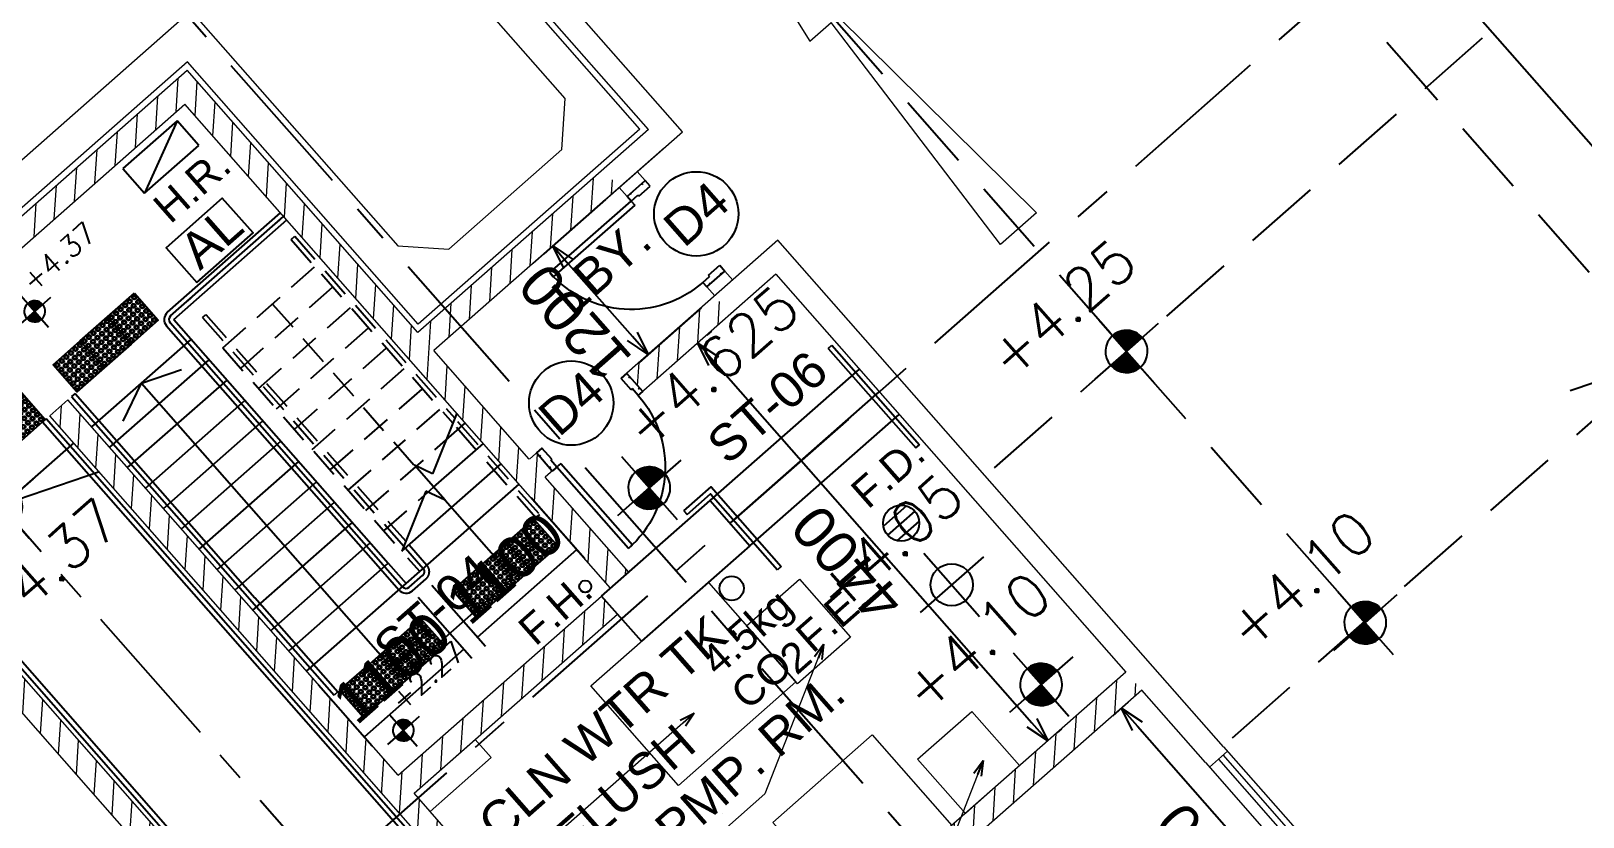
# Model space of a CAD drawing. Header units: millimetres. Extents: x 833681652 to 834427839, y 817425676 to 818089765.
# Drawn here: x 834310403 to 834323288, y 817997953 to 818004477 of the extents above; entities that cross this region are included whole.
import ezdxf
from ezdxf.enums import TextEntityAlignment as Align

# ---------------------------------------------------------------- set-up
doc = ezdxf.new("R2010")
doc.units = ezdxf.units.MM
doc.header["$LTSCALE"] = 100
for name, pattern in [('CENTER', [2, 1.25, -0.25, 0.25, -0.25]), ('Grid Line', [22.225, 12.7, -3.175, 3.175, -3.175]), ('Hidden', [9.525, 6.35, -3.175]), ('HIDDENX2', [19.05, 12.7, -6.35])]:
    doc.linetypes.add(name, pattern=pattern)
for name, color, linetype in [('000-Tactile-l', 8, 'Continuous'), ('A-COLS', 3, 'Continuous'), ('DLN020__', 6, 'Continuous'), ('DLN030_1', 1, 'Continuous'), ('DLN0401_', 7, 'Continuous'), ('DLN043__Room Name', 7, 'Continuous'), ('DLN240__', 1, 'Continuous'), ('DLN580__', 4, 'Continuous'), ('DLN810__', 1, 'Continuous'), ('FITDOOR', 7, 'Continuous'), ('HOZE REEL', 1, 'Continuous'), ('LEVEL', 7, 'Continuous')]:
    doc.layers.add(name, color=color, linetype=linetype)
for name, color, linetype, lineweight in [('A-PLINTH', 2, 'Continuous', 9), ('A-WALL', 7, 'Continuous', 9), ('A030_2', 1, 'Continuous', 0), ('A829_ROAD', 1, 'Continuous', 0), ('DLN040__', 3, 'Continuous', 0), ('Pump Station Outline', 5, 'Hidden', 9)]:
    doc.layers.add(name, color=color, linetype=linetype, lineweight=lineweight)
doc.styles.add('romans', font='romans.shx')
doc.styles.get("Standard").update_dxf_attribs({"font": 'swiss.ttf'})
doc.styles.add('Swis721tBT', font='swissl.ttf')
doc.dimstyles.new('INTDIM', dxfattribs={"dimtxt": 200, "dimasz": 125, "dimexe": 100, "dimexo": 150, "dimgap": 80, "dimtad": 1, "dimdec": 0, "dimzin": 9, "dimdsep": 46, "dimtxsty": 'Swis721tBT', "dimblk": 'OPEN30', "dimcen": -125, "dimclrd": 256, "dimclre": 256, "dimclrt": 2, "dimaunit": 1, "dimadec": 1, "dimazin": 0, "dimtfac": 0.444444, "dimtdec": 0, "dimtix": 1, "dimtmove": 2, "dimatfit": 3, "dimldrblk": 'OPEN30', "dimfxl": 0, "dimtolj": 1, "dimlwd": -1, "dimlwe": -1, "dimarcsym": 0})
doc.dimstyles.new('INTDIM350', dxfattribs={"dimtxt": 350, "dimasz": 200, "dimexe": 100, "dimexo": 150, "dimgap": 100, "dimtad": 1, "dimdec": 0, "dimzin": 9, "dimdsep": 46, "dimtxsty": 'Swis721tBT', "dimblk": 'OPEN30', "dimcen": -125, "dimclrd": 256, "dimclre": 256, "dimclrt": 2, "dimaunit": 1, "dimadec": 1, "dimazin": 0, "dimtfac": 0.444444, "dimtdec": 0, "dimtix": 1, "dimtmove": 2, "dimatfit": 3, "dimldrblk": 'OPEN30', "dimfxl": 0, "dimtolj": 1, "dimlwd": -1, "dimlwe": -1, "dimarcsym": 0})
pattern_1 = [(86.3502, (834261331.75, 817978739.76), (-158.42802, 10.1057), [])]

# ---------------------------------------------------------------- blocks, each defined once
blk = doc.blocks.new('_Open30')
at = {"color": 0, "linetype": 'ByBlock', "lineweight": -2}
for p, q in [((-1, 0.268), (0, 0)), ((0, 0), (-1, -0.268)), ((0, 0), (-1, 0))]:
    blk.add_line(p, q, dxfattribs=at)
blk = doc.blocks.new('*D190')
at = {"layer": 'Defpoints', "color": 0}
for p in [(834319727, 818041194), (834320493, 818040324), (834269206, 817996732)]:
    blk.add_point(p, dxfattribs=at)
at = {"layer": 'DLN030_1', "linetype": 'Continuous'}
for p, q in [((834319826, 818041082), (834320559, 818040249)), ((834270122, 817995994), (834320343, 818040192)), ((834269305, 817996619), (834270038, 817995787))]:
    blk.add_line(p, q, dxfattribs=at)
at = {"layer": 'DLN030_1', "xscale": 200, "yscale": 200, "zscale": 200}
for p, rotation in [((834320493, 818040324), 41.35026467986027), ((834269972, 817995862), 221.3502646798603)]:
    blk.add_blockref('_Open30', p, dxfattribs=dict(at, rotation=rotation))
at = {"layer": 'DLN030_1', "color": 2, "insert": (834295344, 818019178), "char_height": 400, "attachment_point": 1, "rotation": 41.3503, "line_spacing_factor": 0.938532, "style": 'Swis721tBT'}
blk.add_mtext('\\A1;67300', dxfattribs=at)
blk = doc.blocks.new('A05-_14-flat-3')
at = {"layer": 'A829_ROAD'}
for p, q in [((-275, 3909), (275, 3909)), ((-50, 709), (-275, 3909)), ((275, 3909), (50, 709)), ((-375, 709), (0, -1624)), ((-50, 709), (-375, 709)), ((0, -1624), (375, 709)), ((375, 709), (50, 709))]:
    blk.add_line(p, q, dxfattribs=at)
blk = doc.blocks.new('*X14')
at = {"color": 0}
for p, q in [((45956, 42700), (46156, 42700)), ((45956, 42694), (46156, 42694)), ((45957, 42688), (46156, 42688)), ((45957, 42681), (46156, 42681)), ((45958, 42675), (46156, 42675)), ((45959, 42669), (46156, 42669)), ((45960, 42662), (46156, 42662)), ((45962, 42656), (46156, 42656)), ((45964, 42650), (46156, 42650)), ((45965, 42644), (46156, 42644)), ((45968, 42638), (46156, 42638)), ((45970, 42631), (46156, 42631)), ((45973, 42625), (46156, 42625)), ((45975, 42619), (46156, 42619)), ((45978, 42612), (46156, 42612)), ((45982, 42606), (46156, 42606)), ((45986, 42600), (46156, 42600)), ((45990, 42594), (46156, 42594)), ((45994, 42588), (46156, 42588)), ((45999, 42581), (46156, 42581)), ((46004, 42575), (46156, 42575)), ((46009, 42569), (46156, 42569)), ((46015, 42562), (46156, 42562)), ((46022, 42556), (46156, 42556)), ((46029, 42550), (46156, 42550)), ((46037, 42544), (46156, 42544)), ((46047, 42538), (46156, 42538)), ((46057, 42531), (46156, 42531)), ((46069, 42525), (46156, 42525)), ((46083, 42519), (46156, 42519)), ((46102, 42512), (46156, 42512)), ((46133, 42506), (46156, 42506))]:
    blk.add_line(p, q, dxfattribs=at)
blk = doc.blocks.new('*X13')
at = {"color": 0}
for p, q in [((46156, 42900), (46200, 42900)), ((46156, 42894), (46222, 42894)), ((46156, 42888), (46238, 42888)), ((46156, 42881), (46250, 42881)), ((46156, 42875), (46261, 42875)), ((46156, 42869), (46271, 42869)), ((46156, 42862), (46279, 42862)), ((46156, 42856), (46287, 42856)), ((46156, 42850), (46294, 42850)), ((46156, 42844), (46300, 42844)), ((46156, 42838), (46306, 42838)), ((46156, 42831), (46311, 42831)), ((46156, 42825), (46316, 42825)), ((46156, 42819), (46320, 42819)), ((46156, 42812), (46324, 42812)), ((46156, 42806), (46328, 42806)), ((46156, 42800), (46332, 42800)), ((46156, 42794), (46335, 42794)), ((46156, 42788), (46338, 42788)), ((46156, 42781), (46341, 42781)), ((46156, 42775), (46343, 42775)), ((46156, 42769), (46345, 42769)), ((46156, 42762), (46347, 42762)), ((46156, 42756), (46349, 42756)), ((46156, 42750), (46351, 42750)), ((46156, 42744), (46352, 42744)), ((46156, 42738), (46353, 42738)), ((46156, 42731), (46354, 42731)), ((46156, 42725), (46355, 42725)), ((46156, 42719), (46355, 42719)), ((46156, 42712), (46356, 42712)), ((46156, 42706), (46356, 42706))]:
    blk.add_line(p, q, dxfattribs=at)
blk = doc.blocks.new('ELFIN')
at = {"layer": 'LEVEL'}
for p, q in [((0, 0.5), (0, 0)), ((0, 0), (-0.5, 0)), ((0, 0), (0, -0.5)), ((0.5, 0), (0, 0))]:
    blk.add_line(p, q, dxfattribs=at)
for start, end in [(90, 180), (0, 90), (180, 270), (270, 0)]:
    blk.add_arc((0, 0), 0.25, start, end, dxfattribs=at)
at = {"layer": 'LEVEL', "xscale": 0.00125, "yscale": 0.00125, "zscale": 0.00125}
for name in ['*X13', '*X14']:
    blk.add_blockref(name, (-57.695, -53.381), dxfattribs=at)
at = {"layer": 'LEVEL', "style": 'romans'}
blk.add_attdef('ELFIN', (0.254, 0.347), '', height=0.5, dxfattribs=at)
blk = doc.blocks.new('DR1CD-flat-16')
at = {"layer": 'FITDOOR'}
for p, q in [((-900, 0), (-900, 45)), ((0, 45), (-900, 45)), ((-900, 0), (0, 0)), ((0, 0), (0, 45))]:
    blk.add_line(p, q, dxfattribs=at)
blk = doc.blocks.new('DR1CM-flat-16')
at = {"layer": 'FITDOOR', "color": 6}
blk.add_arc((0, 0), 900, 90, 180, dxfattribs=at)
blk = doc.blocks.new('DLN-Single Door - Opening 2 - 950 x2138 _WH_-1922936-Car Park_B2_F-flat-16')
at = {"layer": 'A-WALL', "lineweight": 25}
for p, q in [((-100, 500), (100, 500)), ((-100, -500), (100, -500))]:
    blk.add_line(p, q, dxfattribs=at)
at = {"layer": 'FITDOOR'}
for p, q in [((-100, 450), (-100, 500)), ((-100, 500), (-63, 500)), ((-100, 450), (-25, 450)), ((-63, 488), (-63, 500)), ((-25, 437), (-25, 450)), ((-25, 437), (100, 437)), ((62, 500), (100, 500)), ((62, 488), (62, 500)), ((100, 437), (100, 500)), ((-100, -450), (-25, -450)), ((-100, -450), (-100, -500)), ((-100, -500), (-63, -500)), ((-63, -488), (-63, -500)), ((-25, -438), (100, -438)), ((-25, -438), (-25, -450)), ((62, -488), (62, -500)), ((62, -500), (100, -500)), ((100, -438), (100, -500))]:
    blk.add_line(p, q, dxfattribs=at)
at = {"layer": 'A-WALL'}
for name in ['DR1CM-flat-16', 'DR1CD-flat-16']:
    blk.add_blockref(name, (-100, -450), dxfattribs=at)
blk = doc.blocks.new('DLN-Single Door - Opening 5 -  950 x 2025 _WH_-1665005-Car Park_B2_F-flat-16')
at = {"layer": 'A-WALL'}
blk.add_blockref('DLN-Single Door - Opening 2 - 950 x2138 _WH_-1922936-Car Park_B2_F-flat-16', (0, 5), dxfattribs=at)
blk = doc.blocks.new('DLN-Single Door - Panel 2 - 950 x2138 _WH_-2273727-Car Park_B1_F-flat-2')
at = {"layer": 'A-WALL'}
blk.add_blockref('DLN-Single Door - Opening 5 -  950 x 2025 _WH_-1665005-Car Park_B2_F-flat-16', (50, 0), dxfattribs=at)
blk = doc.blocks.new('ELEX')
at = {"layer": 'LEVEL'}
for p, q in [((0, 0.5), (0, -0.5)), ((0.5, 0), (-0.5, 0))]:
    blk.add_line(p, q, dxfattribs=at)
blk.add_circle((0, 0), 0.25, dxfattribs=at)
at = {"layer": 'LEVEL', "style": 'romans'}
blk.add_attdef('ELEX', (0.257, 0.354), '', height=0.5, dxfattribs=at)
blk = doc.blocks.new('FSHR-V02')
for p, q in [((0, 0), (600, -273)), ((0, 0), (600, 0)), ((0, -273), (0, 0)), ((600, 0), (600, -273)), ((600, -273), (0, -273))]:
    blk.add_line(p, q)
blk = doc.blocks.new('hazard warning tactile')
at = {"layer": '000-Tactile-l', "ltscale": 0.015}
blk.add_lwpolyline([(0, 0), (225, 198), (423, -27), (198, -225)], close=True, dxfattribs=at)
for centre, radius in [((185, 130), 17.5), ((185, 130), 12.5), ((223, 163), 17.5), ((223, 163), 12.5), ((256, 125), 17.5), ((256, 125), 12.5), ((35, -2), 17.5), ((35, -2), 12.5), ((73, 31), 17.5), ((73, 31), 12.5), ((106, -7), 17.5), ((110, 64), 17.5), ((106, -7), 12.5), ((110, 64), 12.5), ((143, 26), 17.5), ((148, 97), 17.5), ((143, 26), 12.5), ((148, 97), 12.5), ((176, -11), 17.5), ((181, 59), 17.5), ((176, -11), 12.5), ((181, 59), 12.5), ((214, 22), 17.5), ((218, 92), 17.5), ((214, 22), 12.5), ((218, 92), 12.5), ((247, -16), 17.5), ((251, 55), 17.5), ((251, 55), 12.5), ((285, 17), 17.5), ((289, 88), 17.5), ((285, 17), 12.5), ((289, 88), 12.5), ((322, 50), 17.5), ((322, 50), 12.5), ((355, 13), 17.5), ((355, 13), 12.5), ((68, -40), 17.5), ((68, -40), 12.5), ((101, -77), 17.5), ((101, -77), 12.5), ((134, -115), 17.5), ((139, -44), 17.5), ((134, -115), 12.5), ((139, -44), 12.5), ((172, -82), 17.5), ((172, -82), 12.5), ((205, -119), 17.5), ((209, -49), 17.5), ((205, -119), 12.5), ((209, -49), 12.5), ((242, -86), 17.5), ((242, -86), 12.5), ((247, -16), 12.5), ((276, -124), 17.5), ((280, -53), 17.5), ((276, -124), 12.5), ((280, -53), 12.5), ((313, -91), 17.5), ((318, -20), 17.5), ((313, -91), 12.5), ((318, -20), 12.5), ((351, -58), 17.5), ((351, -58), 12.5), ((388, -25), 17.5), ((388, -25), 12.5), ((167, -152), 17.5), ((167, -152), 12.5), ((200, -190), 17.5), ((200, -190), 12.5), ((238, -157), 17.5), ((238, -157), 12.5)]:
    blk.add_circle(centre, radius, dxfattribs=at)
blk = doc.blocks.new('*D232')
at = {"layer": 'Defpoints', "color": 0}
for p in [(834316210, 818011653), (834325459, 818001143), (834325459, 818001143)]:
    blk.add_point(p, dxfattribs=at)
at = {"layer": 'DLN030_1', "linetype": 'Continuous'}
for p, q in [((834316098, 818011554), (834316135, 818011587)), ((834316342, 818011503), (834325327, 818001293)), ((834325572, 818001242), (834325534, 818001209))]:
    blk.add_line(p, q, dxfattribs=at)
at = {"layer": 'DLN030_1', "xscale": 200, "yscale": 200, "zscale": 200}
for p, rotation in [((834316210, 818011653), 131.3502635480299), ((834325459, 818001143), 311.3502635480299)]:
    blk.add_blockref('_Open30', p, dxfattribs=dict(at, rotation=rotation))
at = {"layer": 'DLN030_1', "color": 2, "insert": (834320625, 818006213), "char_height": 350, "attachment_point": 5, "rotation": 131.3503, "style": 'Swis721tBT'}
blk.add_mtext('\\A1;14000', dxfattribs=at)
blk = doc.blocks.new('*D262')
at = {"layer": 'Defpoints', "color": 0}
for p in [(834313517, 817999890, 0), (834312691, 817999164, 0), (834313170, 817998619)]:
    blk.add_point(p, dxfattribs=at)
at = {"layer": 'DLN030_1', "linetype": 'Continuous'}
for p, q in [((834313616, 817999777), (834314062, 817999271)), ((834313996, 817999346), (834313170, 817998619)), ((834312790, 817999051), (834313236, 817998544))]:
    blk.add_line(p, q, dxfattribs=at)
at = {"layer": 'DLN030_1', "color": 2, "insert": (834313398, 817999193), "char_height": 350, "attachment_point": 5, "rotation": 41.3503, "style": 'Swis721tBT'}
blk.add_mtext('\\A1;1100', dxfattribs=at)
blk = doc.blocks.new('*D263')
at = {"layer": 'Defpoints', "color": 0}
for p in [(834314456, 818000717, 0), (834314935, 818000172), (834313630, 817999989, 0)]:
    blk.add_point(p, dxfattribs=at)
at = {"layer": 'DLN030_1', "linetype": 'Continuous'}
for p, q in [((834314555, 818000604), (834315001, 818000097)), ((834314109, 817999445), (834314935, 818000172)), ((834313729, 817999877), (834314175, 817999370))]:
    blk.add_line(p, q, dxfattribs=at)
at = {"layer": 'DLN030_1', "color": 2, "insert": (834314337, 818000019), "char_height": 350, "attachment_point": 5, "rotation": 41.3503, "style": 'Swis721tBT'}
blk.add_mtext('\\A1;1100', dxfattribs=at)
blk = doc.blocks.new('*D264')
at = {"layer": 'Defpoints', "color": 0}
for p in [(834315286, 818003178, 0), (834316078, 818002277, 0), (834315527, 818001792)]:
    blk.add_point(p, dxfattribs=at)
at = {"layer": 'DLN030_1', "linetype": 'Continuous'}
for p, q in [((834315173, 818003079), (834314659, 818002626)), ((834314866, 818002542), (834315395, 818001942)), ((834315966, 818002178), (834315452, 818001726))]:
    blk.add_line(p, q, dxfattribs=at)
at = {"layer": 'DLN030_1', "xscale": 200, "yscale": 200, "zscale": 200}
for p, rotation in [((834314734, 818002693), 131.3502635480299), ((834315527, 818001792), 311.3502635480299)]:
    blk.add_blockref('_Open30', p, dxfattribs=dict(at, rotation=rotation))
at = {"layer": 'DLN030_1', "color": 2, "insert": (834314920, 818002057), "char_height": 350, "attachment_point": 5, "rotation": 131.3503, "style": 'Swis721tBT'}
blk.add_mtext('\\A1;1200', dxfattribs=at)
blk = doc.blocks.new('*D265')
at = {"layer": 'Defpoints', "color": 0}
for p in [(834315939, 818001887, 0), (834318844, 817998585, 0), (834318844, 817998585)]:
    blk.add_point(p, dxfattribs=at)
at = {"layer": 'DLN030_1', "linetype": 'Continuous'}
for p, q in [((834316051, 818001986), (834316014, 818001953)), ((834316071, 818001737), (834318712, 817998735)), ((834318957, 817998684), (834318920, 817998651))]:
    blk.add_line(p, q, dxfattribs=at)
at = {"layer": 'DLN030_1', "xscale": 200, "yscale": 200, "zscale": 200}
for p, rotation in [((834315939, 818001887), 131.3502635480299), ((834318844, 817998585), 311.3502635480299)]:
    blk.add_blockref('_Open30', p, dxfattribs=dict(at, rotation=rotation))
at = {"layer": 'DLN030_1', "color": 2, "insert": (834317181, 818000051), "char_height": 350, "attachment_point": 5, "rotation": 131.3503, "style": 'Swis721tBT'}
blk.add_mtext('\\A1;4400', dxfattribs=at)
blk = doc.blocks.new('*D266')
at = {"layer": 'Defpoints', "color": 0}
for p in [(834319625, 817999004, 0), (834321372, 817996679), (834321123, 817996460)]:
    blk.add_point(p, dxfattribs=at)
at = {"layer": 'DLN030_1', "linetype": 'Continuous'}
for p, q in [((834319512, 817998905), (834319381, 817998790)), ((834319588, 817998706), (834321240, 817996829)), ((834321236, 817996559), (834321447, 817996745))]:
    blk.add_line(p, q, dxfattribs=at)
at = {"layer": 'DLN030_1', "xscale": 200, "yscale": 200, "zscale": 200}
for p, rotation in [((834319456, 817998856), 131.3502635480299), ((834321372, 817996679), 311.3502635480299)]:
    blk.add_blockref('_Open30', p, dxfattribs=dict(at, rotation=rotation))
at = {"layer": 'DLN030_1', "color": 2, "insert": (834320204, 817997583), "char_height": 350, "attachment_point": 5, "rotation": 131.3503, "style": 'Swis721tBT'}
blk.add_mtext('\\A1;2900', dxfattribs=at)
blk = doc.blocks.new('A$C2ABD7BB2')
at = {"layer": 'DLN810__', "color": 6}
for p, q in [((59, 354, 0), (-132, 186, 0)), ((126, 311, 0), (-99, 113, 0)), ((163, 227, 0), (-21, 66, 0))]:
    blk.add_line(p, q, dxfattribs=at)
blk.add_circle((14, 212, 0), 150, dxfattribs=at)

msp = doc.modelspace()

# ---------------------------------------------------------------- hatches: boundary and pattern name
at = {"layer": 'A-WALL'}
h = msp.add_hatch(dxfattribs=at)
h.set_pattern_fill('ANSI31', scale=50)
h.set_pattern_definition(pattern_1)
h.paths.add_polyline_path([(834315214.4, 817999851.3), (834315365.7, 817999984.4), (834314672, 818000772.6), (834314730.4, 818000824), (834314598.3, 818000974.2), (834314539.8, 818000922.7), (834313747.1, 818001823.6), (834315286, 818003177.9), (834315153.8, 818003328), (834313614.9, 818001973.7), (834311700.1, 818004151.9), (834309784.6, 818002466.2), (834302629.8, 818010595.9), (834305482.4, 818013106.4), (834308237.1, 818009976.4), (834308387.2, 818010108.5), (834307528.7, 818011084.1), (834308354.4, 818011810.8), (834308222.2, 818011960.9), (834307246.4, 818011102.1), (834305482.4, 818013106.4), (834306458.3, 818013965.2), (834306326.1, 818014115.4), (834305500.4, 818013388.7), (834305500.2, 818013389), (834305350, 818013256.9), (834305350.3, 818013256.6), (834302497.7, 818010746.1), (834300205.2, 818013351), (834300055, 818013218.9), (834309765.4, 818002185.4), (834311679.8, 818003870.2)])
h = msp.add_hatch(dxfattribs=at)
h.set_pattern_fill('ANSI31', scale=50)
h.set_pattern_definition(pattern_1)
h.paths.add_polyline_path([(834311949, 817996977.5), (834312099.8, 817997110.2), (834298753.3, 818012272.6), (834298603.2, 818012140.5)])
h = msp.add_hatch(dxfattribs=at)
h.set_pattern_fill('ANSI31', scale=50)
h.set_pattern_definition(pattern_1)
h.paths.add_polyline_path([(834315481.1, 818001484.7), (834316210.9, 818002126.9), (834316078.8, 818002277.1), (834315349, 818001634.8)])
h = msp.add_hatch(dxfattribs=at)
h.set_pattern_fill('ANSI31', scale=50)
h.set_pattern_definition(pattern_1)
h.paths.add_polyline_path([(834313301.3, 817998167.6), (834313451.4, 817998299.7), (834310709.4, 818001415.3), (834310559.3, 818001283.2)])
h = msp.add_hatch(dxfattribs=at)
h.set_pattern_fill('ANSI31', scale=50)
h.set_pattern_definition(pattern_1)
h.paths.add_polyline_path([(834317248.6, 817993682.5), (834317398.6, 817993814.8), (834315795.8, 817995635.9), (834319625, 817999004.4), (834319492.9, 817999154.6), (834315664.2, 817995786.4), (834313583.6, 817998149.6), (834315272.6, 817999636), (834315140.5, 817999786.2), (834313301.3, 817998167.6)])
at = {"layer": 'Pump Station Outline', "linetype": 'Continuous'}
h = msp.add_hatch(dxfattribs=at)
h.set_pattern_fill('ANSI31', color=1, scale=150, angle=0.00007)
h.set_pattern_definition([(86.35026355, (1453995.6, 237198.8), (-475.28409174, 30.3165737), [])])
edge = h.paths.add_edge_path()
edge.add_line((834354640.1, 818002848.6), (834339550.1, 818019994.9))
edge.add_arc((834332769.1, 818014189.8), 8926.4, 40.56609, 101.81349)
edge.add_line((834330941.6, 818022927.2), (834325382.3, 818029282))
edge.add_line((834325382.3, 818029282), (834316073.9, 818021089.5))
edge.add_line((834316073.9, 818021089.5), (834312702.3, 818024882.8))
edge.add_line((834312702.3, 818024882.8), (834323801.3, 818034650.7))
edge.add_line((834323801.3, 818034650.7), (834328681.1, 818038945.1))
edge.add_line((834328681.1, 818038945.1), (834328813.1, 818038795.1))
edge.add_line((834328813.1, 818038795.1), (834334102.2, 818043449.9))
edge.add_arc((834369806, 818077546.1), 49369.2, 223.68063, 266.3964)
edge.add_line((834366703, 818028274.6), (834367678.3, 818014323.2))
edge.add_line((834367678.3, 818014323.2), (834354640.1, 818002848.6))

# ---------------------------------------------------------------- linework, layer by layer
at = {"layer": 'A-COLS'}
msp.add_lwpolyline([(834315140.2, 817999786.5), (834316041, 818000579.3), (834316371.4, 818000203.9), (834315470.5, 817999411.1)], close=True, dxfattribs=at)
at = {"layer": 'A-PLINTH'}
for points in [[(834315050.2, 817999041.2), (834316026, 817999900), (834316752.8, 817999074.3), (834315776.9, 817998215.4)], [(834316343.2, 817999539.7), (834316782.3, 817999926.2), (834317205.1, 817999445.7), (834316766, 817999059.3)], [(834317763.5, 817998432.9), (834318213.9, 817998829.3), (834318610.3, 817998378.9), (834318159.9, 817997982.5)], [(834316560.8, 817997907.4), (834317386.6, 817998634.1), (834318047.2, 817997883.4), (834317221.5, 817997156.7)]]:
    msp.add_lwpolyline(points, close=True, dxfattribs=at)
at = {"layer": 'A-PLINTH', "elevation": 0}
msp.add_lwpolyline([(834313583.3, 817998149.9), (834314090, 817998595.8), (834314222.2, 817998445.7), (834313715.5, 817997999.7)], close=True, dxfattribs=at)
at = {"layer": 'A-WALL'}
for p, q in [((834316361.2, 817992268.9, 0), (834298753, 818012272.9, 0)), ((834331753.1, 817974476.9, -0.1), (834298602.9, 818012140.8, 0)), ((834315811.2, 818003640.7, -0.1), (834309165, 818011192.6, 0)), ((834315528.9, 818003658.7, -0.1), (834309212.9, 818010835.2, -0.1)), ((834315458.3, 818003663.2, -0.1), (834310833.6, 818008917.9, -0.1)), ((834315528.9, 818003658.7, 0), (834313614.7, 818001974, 0)), ((834315458.3, 818003663.2, 0), (834313617.5, 818002043.1, 0)), ((834314572.5, 818002550.6, 0.1), (834315811.2, 818003640.7, -0.1)), ((834315661, 818003508.5, 0), (834313746.8, 818001823.9, 0)), ((834315501.9, 818003235.3, -0.1), (834315435.8, 818003310.3, -0.1)), ((834315351.8, 818003103.1, -0.1), (834315285.7, 818003178.2, -0.1)), ((834316604, 818002739.9, -0.1), (834315301.8, 818001593.9, -0.1)), ((834320303.7, 817998536, 0.1), (834316604, 818002739.9, -0.1)), ((834316162.6, 818002484.6, -0.1), (834316228.6, 818002409.5, -0.1)), ((834316586, 818002457.6, -0.1), (834315443.3, 818001452, -0.1)), ((834316012.4, 818002352.5, -0.1), (834316078.5, 818002277.4, -0.1)), ((834316585.8, 818002457.5, -0.1), (834319492.9, 817999154.6, 0)), ((834313581.6, 818002011.5, 0), (834313581.6, 818002011.5, 0)), ((834314539.6, 818000923, -0.1), (834313746.8, 818001823.9, -0.1)), ((834310709.2, 818001415.6, -0.1), (834310559, 818001283.5, -0.1)), ((834313451.2, 817998300, -0.1), (834310709.2, 818001415.6, -0.1)), ((834317251.3, 817993679.4, 0), (834310559, 818001283.5, -0.1)), ((834314645, 818001015.8, -0.1), (834314539.9, 818000923.3, -0.1)), ((834314801.5, 818000887.1, -0.1), (834314672, 818000773.2, -0.1)), ((834315365.4, 817999984.7, -0.1), (834314671.7, 818000772.9, -0.1)), ((834313451.2, 817998300, 0), (834315140.2, 817999786.5, -0.1)), ((834320153.5, 817998403.9, -0.1), (834319625, 817999004.4, -0.1)), ((834315664.4, 817995785.2, -0.1), (834313583.3, 817998149.9, -0.1)), ((834316145.4, 817997979.1, -0.1), (834316145.4, 817997979.1, -0.1))]:
    msp.add_line(p, q, dxfattribs=at)
at = {"layer": 'A-WALL', "lineweight": 18}
msp.add_line((834313583.3, 817998149.9), (834315272.3, 817999636.3), dxfattribs=at)
at = {"layer": 'A-WALL', "color": 6, "linetype": 'Continuous', "ltscale": 0.2}
for p, q in [((834320303.7, 817998536, 0.1), (834321691, 817996959.5, -0.1)), ((834320153.4, 817998403.8, 0.1), (834321540.7, 817996827.3, -0.1)), ((834320261.5, 817998432.3, 0.1), (834321582.7, 817996930.9, -0.1)), ((834320299, 817998465.3, 0.1), (834321620.3, 817996963.9, -0.1))]:
    msp.add_line(p, q, dxfattribs=at)
at = {"layer": 'A-WALL', "elevation": -0.1}
msp.add_lwpolyline([(834310581.5, 818008296.4), (834307728.9, 818005785.9), (834307701.9, 818005362.5), (834309617.6, 818003185.8), (834310041, 818003158.8), (834311730, 818004645.3), (834313448, 818002693.2), (834313871.4, 818002666.2), (834314809.7, 818003492), (834314836.7, 818003915.4), (834311004.9, 818008269.4)], close=True, dxfattribs=at)
at = {"layer": 'A-WALL', "elevation": -0.1, "flags": 128}
for points in [[(834309784.4, 818002466.5), (834311699.9, 818004152.3)], [(834313617.5, 818002043.1), (834311701.8, 818004222.3), (834309788, 818002538)], [(834313614.7, 818001974), (834311699.9, 818004152.3)], [(834309765.1, 818002185.7), (834311679.5, 818003870.5)], [(834315214.2, 817999851.6), (834311679.5, 818003870.5)], [(834319491.9, 817999155.6), (834315664, 817995786.7)], [(834319624, 817999005.6), (834315795.6, 817995636.2)]]:
    msp.add_lwpolyline(points, dxfattribs=at)
at = {"layer": 'A-WALL', "color": 6, "linetype": 'Continuous', "ltscale": 0.2, "elevation": 0.1}
msp.add_lwpolyline([(834320186.5, 817998366.3), (834320336.6, 817998498.4)], dxfattribs=at)
at = {"layer": 'DLN020__', "linetype": 'Grid Line'}
for p, q in [((834343882.6, 818024749), (834274544.7, 817963726.3)), ((834359890.6, 817949846.4), (834296125.9, 818022299.9))]:
    msp.add_line(p, q, dxfattribs=at)
at = {"layer": 'DLN0401_', "color": 4}
msp.add_lwpolyline([(834311777.9, 818002388.8), (834312245.6, 818002800.4), (834311990.8, 818003089.9), (834311523.2, 818002678.3)], close=True, dxfattribs=at)
at = {"layer": 'DLN0401_', "color": 0}
for centre in [(834315925.7, 818002959.1), (834314887.4, 818001388.6)]:
    msp.add_circle(centre, 350, dxfattribs=at)
at = {"layer": 'DLN040__'}
msp.add_line((834316496.2, 817998144.7, 0), (834303984.7, 817987133.7, 0), dxfattribs=at)
at = {"layer": 'DLN240__'}
for p, q in [((834311534.4, 818002141.9, -0.1), (834312473.4, 818002968.3, -0.1)), ((834311560.9, 818002111.9, -0.1), (834312499.8, 818002938.3, -0.1)), ((834311587.3, 818002081.9, -0.1), (834312526.3, 818002908.2, -0.1)), ((834311525, 818002032, -0.1), (834313283.6, 818000033.8, -0.1)), ((834311556.8, 818002056.4, -0.1), (834313327.1, 818000044.9, -0.1)), ((834311587.5, 818002082.1, -0.1), (834313368, 818000059, -0.1)), ((834310907.1, 818001190.2, -0.1), (834311732.9, 818001916.9, -0.1)), ((834317021.3, 818001841.6, -0.1), (834317051.3, 818001868, -0.1)), ((834317021.3, 818001841.6, -0.1), (834317748, 818001015.9, -0.1)), ((834317051.3, 818001868, -0.1), (834317778, 818001042.3, -0.1)), ((834311055.8, 818001021.3, -0.1), (834311881.5, 818001748, -0.1)), ((834311204.4, 818000852.4, -0.1), (834312030.2, 818001579.1, -0.1)), ((834316041, 818000579.3), (834317279.7, 818001669.4, -0.1)), ((834310769, 818001468.3, -0.1), (834312261.8, 817999772, -0.1)), ((834311320, 818001553.6, -0.1), (834313467.1, 817999113.8, -0.1)), ((834316206.2, 818000391.6), (834317444.8, 818001481.7, -0.1)), ((834310739, 818001441.8, -0.1), (834312218.3, 817999760.9, -0.1)), ((834311353.1, 818000683.5, -0.1), (834312178.8, 818001410.2, -0.1)), ((834316510.9, 817994398.8, -0.1), (834310498.5, 818001230.3, -0.1)), ((834316540.9, 817994425.2, -0.1), (834310528.6, 818001256.8, -0.1)), ((834311501.7, 818000514.6, -0.1), (834312327.5, 818001241.3, -0.1)), ((834313936.8, 818001305.5, -0.1), (834313736.8, 818000802.3, -0.1)), ((834313847.2, 818001080.2, -0.1), (834314009.8, 818001223.2, -0.1)), ((834316371.4, 818000203.9), (834317610, 818001294, -0.1)), ((834311650.4, 818000345.7, -0.1), (834312476.1, 818001072.4, -0.1)), ((834313745.1, 818000690.6, -0.1), (834314158.4, 818001054.3, -0.1)), ((834317748, 818001015.9, -0.2), (834317778, 818001042.3, -0.2)), ((834311799, 818000176.8, -0.1), (834312624.8, 818000903.5, -0.1)), ((834313480.9, 818000158.3, -0.1), (834314307, 818000885.4, -0.1)), ((834313736.8, 818000802.3, -0.1), (834313584.9, 818000872.9, -0.1)), ((834313839.6, 818000583.2, -0.1), (834313584.9, 818000872.9, -0.1)), ((834311947.7, 818000007.9, -0.1), (834312773.4, 818000734.6, -0.1)), ((834313629.5, 817999989.4, -0.1), (834314455.7, 818000716.5, -0.1)), ((834312096.3, 817999839, -0.1), (834312922.1, 818000565.7, -0.1)), ((834313679.3, 818000657.6, -0.1), (834313481, 818000158.4, -0.1)), ((834313840, 818000583, -0.1), (834313679.3, 818000657.6, -0.1)), ((834313839.6, 818000583.2, -0.1), (834314405.7, 817999939.9, -0.1)), ((834315823, 818000494), (834315849.5, 818000464)), ((834312241.4, 817999666.9, -0.1), (834313070.7, 818000396.8, -0.1)), ((834315396.5, 817993418, -0.1), (834309384.2, 818000249.6, 0)), ((834315426.5, 817993444.5, -0.1), (834309414.2, 818000276, 0)), ((834312390.1, 817999498, -0.1), (834313219.4, 818000227.9, -0.1)), ((834313510.9, 818000184.8, -0.1), (834313659.6, 818000015.9, -0.1)), ((834313540.7, 818000211, -0.1), (834313689.6, 818000042.3, -0.1)), ((834312542.2, 817999332.2, -0.1), (834313368, 818000059, -0.1)), ((834313283.6, 818000033.8, -0.1), (834313456.6, 817999837.2, -0.1)), ((834313324.5, 818000047.9, -0.1), (834313486.6, 817999863.7, -0.1)), ((834313368, 818000059, -0.1), (834313516.7, 817999890.1, -0.1)), ((834316629.7, 818000031.6, -0.2), (834316599.6, 818000005.2, -0.2)), ((834313467.1, 817999113.8, -0.1), (834314405.7, 817999939.9, -0.1)), ((834313516.7, 817999890.1, -0.1), (834313629.5, 817999989.4, -0.1)), ((834313543.1, 817999860.1, -0.1), (834313656, 817999959.4, -0.1)), ((834313569.5, 817999830, -0.1), (834313682.4, 817999929.4, -0.1)), ((834312259.3, 817999774.9, -0.1), (834312949.2, 817998991, -0.1)), ((834312690.9, 817999163.3, -0.1), (834313516.7, 817999890.1, -0.1)), ((834312215.8, 817999763.8, -0.1), (834312919.1, 817998964.6, -0.1)), ((834312949.2, 817998991, -0.1), (834312919.1, 817998964.6, -0.1))]:
    msp.add_line(p, q, dxfattribs=at)
at = {"layer": 'DLN240__', "linetype": 'HIDDENX2', "ltscale": 0.2}
for p, q in [((834312439.5, 818002885.2, -0.1), (834312469.6, 818002911.7, -0.1)), ((834312439.6, 818002885.2, -0.1), (834312469.6, 818002911.7, -0.1)), ((834312439.6, 818002885.2, -0.1), (834312469.6, 818002911.7, -0.1)), ((834312561.8, 818002746.3, -0.1), (834312591.8, 818002772.8, -0.1)), ((834312561.8, 818002746.3, -0.1), (834313903.5, 818001221.9, -0.1)), ((834312591.8, 818002772.8, -0.1), (834313920.1, 818001263.6, -0.1)), ((834311994.4, 818001847.4, -0.1), (834312820.6, 818002574.5, -0.1)), ((834312143.1, 818001678.5, -0.1), (834312969.2, 818002405.5, -0.1)), ((834311703.7, 818002237.6, -0.1), (834311731.6, 818002262.2, -0.1)), ((834311703.7, 818002237.6, -0.1), (834311731.6, 818002262.2, -0.1)), ((834311703.7, 818002237.6, -0.1), (834311703.7, 818002237.6, -0.1)), ((834311703.9, 818002237.8, -0.1), (834311731.7, 818002262.3, -0.1)), ((834311703.9, 818002237.8, -0.1), (834311731.7, 818002262.3, -0.1)), ((834312291.7, 818001509.6, -0.1), (834313117.9, 818002236.6, -0.1)), ((834311826, 818002098.8, -0.1), (834311854.3, 818002123.7, -0.1)), ((834311826, 818002098.8, -0.1), (834313497.5, 818000200, -0.1)), ((834311854.3, 818002123.7, -0.1), (834313514, 818000241.4, -0.1)), ((834312407.3, 818002210.7, -0.1), (834313596.4, 818000859.5, -0.1)), ((834312440.4, 818001340.7, -0.1), (834313266.5, 818002067.7, -0.1)), ((834311994.4, 818001847.4, -0.1), (834313480.9, 818000158.3, -0.1)), ((834312589, 818001171.8, -0.1), (834313415.2, 818001898.8, -0.1)), ((834312737.7, 818001002.9, -0.1), (834313563.8, 818001729.9, -0.1)), ((834310769, 818001468.3, -0.1), (834310739, 818001441.8, -0.1)), ((834310769, 818001468.3, -0.1), (834310739, 818001441.8, -0.1)), ((834312886.3, 818000833.9, -0.1), (834313712.5, 818001561, -0.1)), ((834313035, 818000665, -0.1), (834313861.1, 818001392.1, -0.1)), ((834313944.2, 818001236.2, -0.1), (834314623.4, 818000464.5, -0.1)), ((834313183.6, 818000496.1, -0.1), (834313847.2, 818001080.2, -0.1)), ((834313934, 818001187.2, -0.1), (834314593.4, 818000438.1, -0.1)), ((834313332.2, 818000327.2, -0.1), (834313745.1, 818000690.5, -0.1)), ((834314623.4, 818000464.5, -0.1), (834314593.4, 818000438.1, -0.1)), ((834313527.8, 818000105.1, -0.1), (834313629.5, 817999989.4, -0.1))]:
    msp.add_line(p, q, dxfattribs=at)
at = {"layer": 'DLN240__', "color": 3, "elevation": -0.1}
for points in [[(834311166.5, 818001239.3), (834311320, 818001553.6), (834311651.2, 818001665.9)], [(834310972.2, 818000817.2), (834310177.3, 818000547.5), (834309808.7, 817999793.1)]]:
    msp.add_lwpolyline(points, dxfattribs=at)
at = {"layer": 'DLN240__', "color": 1}
for points in [[(834315823, 818000494), (834316048.2, 818000692.2), (834316629.7, 818000031.6)], [(834315849.5, 818000464), (834316044.6, 818000635.7), (834316599.6, 818000005.2)]]:
    msp.add_lwpolyline(points, dxfattribs=at)
for centre, radius, start, end in [((834311587.5, 818002082, -0.1), 80, 131.3504, 221.35026), ((834311587.5, 818002082, -0.1), 40, 131.3504, 221.35026), ((834313516.7, 817999890.1, -0.1), 80, 221.35026, 311.35026), ((834313516.7, 817999890.1, -0.1), 40, 221.35026, 311.35026)]:
    msp.add_arc(centre, radius, start, end, dxfattribs=at)
at = {"layer": 'DLN240__', "color": 1, "linetype": 'HIDDENX2', "ltscale": 0.2}
for radius in [80, 40]:
    msp.add_arc((834313629.5, 817999989.4, -0.1), radius, 311.35026, 41.35133, dxfattribs=at)
at = {"layer": 'DLN580__'}
for centre, radius in [((834315004.1, 817999866.5, 0), 50), ((834315004.3, 817999866.2, 0), 50), ((834316219.5, 817999850.8), 100), ((834316219.5, 817999850.8), 100)]:
    msp.add_circle(centre, radius, dxfattribs=at)
at = {"layer": 'DLN810__', "linetype": 'Hidden'}
for p, q in [((834323967, 818001758.5), (834315840.1, 818010992.8, 0)), ((834321248.7, 817999827.7), (834313350.7, 818008801.9, 0)), ((834323166.7, 818005045.8), (834318324.8, 818000784.6, 0)), ((834325140.7, 818002802.8), (834320298.8, 817998541.5, 0))]:
    msp.add_line(p, q, dxfattribs=at)
at = {"layer": 'DLN810__', "linetype": 'CENTER', "ltscale": 10}
for p, q in [((834310528.6, 818001256.8, -0.1), (834310498.5, 818001230.3, -0.1)), ((834310757.2, 818001058.3, -0.1), (834309552.6, 817999998.2, 0)), ((834315772.5, 817994148.6, -0.1), (834309958.4, 818000755, 0))]:
    msp.add_line(p, q, dxfattribs=at)
at = {"layer": 'DLN810__', "color": 3, "linetype": 'Continuous', "elevation": 0}
msp.add_lwpolyline([(834323180.8, 818001491.8), (834323975.7, 818001761.5), (834324344.3, 818002515.9)], dxfattribs=at)

# ---------------------------------------------------------------- block references
at = {"rotation": 269.9995904961691}
for p in [(834311261.4, 818002301.3, -0.1), (834311036.2, 818002103.1, -0.1), (834310811, 818001904.9, -0.1), (834310322.7, 818001476.3, 0), (834314577.2, 818000426.2, -0.1), (834314352, 818000228, -0.1), (834314126.8, 818000029.8, -0.1), (834313639.8, 817999598.8, -0.1), (834313414.6, 817999400.6, -0.1), (834313189.4, 817999202.4, -0.1)]:
    msp.add_blockref('hazard warning tactile', p, dxfattribs=at)
at = {"layer": 'A-WALL', "xscale": -1}
for p, rotation in [((834315716.3, 818002764.6, -0.1), 221.3502635722188), ((834315068.7, 818001188.9, -0.1), 311.3502629637052)]:
    msp.add_blockref('DLN-Single Door - Panel 2 - 950 x2138 _WH_-2273727-Car Park_B1_F-flat-2', p, dxfattribs=dict(at, rotation=rotation))
at = {"layer": 'A030_2', "xscale": 0.7229092483945709, "yscale": 0.7229092483945709, "zscale": 0.7229092483945709, "rotation": 221.3502635397918}
msp.add_blockref('A05-_14-flat-3', (834316734.2, 818004956.8), dxfattribs=at)
at = {"layer": 'DLN580__', "xscale": -1, "rotation": 41.35026351806887}
msp.add_blockref('FSHR-V02', (834311614.9, 818003732.4, -0.1), dxfattribs=at)
at = {"layer": 'HOZE REEL', "rotation": 6.771992559802584e-05}
msp.add_blockref('A$C2ABD7BB2', (834317613.2, 818000180.4, 0.1), dxfattribs=at)
at = {"layer": 'LEVEL'}
for p, xscale, yscale, zscale, rotation, values in [((834310433, 818002149.5, -0.1), 349.9999999999999, 349.9999999999999, 349.9999999999999, 41.3502635479209, {'ELFIN': '+4.37'}), ((834315535.3, 818000683.6, -0.1), 699.9999999999999, 699.9999999999999, 699.9999999999999, 41.35026354792134, {'ELFIN': '+4.625'}), ((834313494.1, 817998671.3, -0.1), 349.9999999999999, 349.9999999999999, 349.9999999999999, 41.3502635479209, {'ELFIN': '+2.27'})]:
    msp.add_blockref('ELFIN', p, dxfattribs=dict(at, xscale=xscale, yscale=yscale, zscale=zscale, rotation=rotation)).add_auto_attribs(values)
ref = msp.add_blockref('ELFIN', (834319498, 818001817), dxfattribs=dict(at, xscale=699.9999999999999, yscale=699.9999999999999, zscale=699.9999999999999, rotation=41.35026354792134))
ref.add_attrib('ELFIN', '+4.25', (834318532.3, 818001566), dxfattribs={"height": 350, "rotation": 41.35026, "style": 'romans'})
ref = msp.add_blockref('ELFIN', (834310156.6, 818000529.8, 0), dxfattribs=dict(at, xscale=699.9999999999999, yscale=699.9999999999999, zscale=699.9999999999999, rotation=41.35026354792133))
ref.add_attrib('ELFIN', '+4.37', (834310093.9, 817999412.3, 0), dxfattribs={"height": 350, "rotation": 41.35026, "style": 'romans'})
ref = msp.add_blockref('ELEX', (834318046.6, 817999880.4, -0.1), dxfattribs=dict(at, xscale=700.0000000000001, yscale=700.0000000000001, zscale=700.0000000000001, rotation=41.35026354792075))
ref.add_attrib('ELEX', '+4.05', (834317097.3, 817999620, -0.1), dxfattribs={"height": 350, "rotation": 41.35026, "style": 'romans'})
ref = msp.add_blockref('ELFIN', (834321480, 817999565), dxfattribs=dict(at, xscale=699.9999999999999, yscale=699.9999999999999, zscale=699.9999999999999, rotation=41.35026354792134))
ref.add_attrib('ELFIN', '+4.10', (834320514.3, 817999313.9), dxfattribs={"height": 350, "rotation": 41.35026, "style": 'romans'})
ref = msp.add_blockref('ELFIN', (834318788.7, 817999052.3, -0.1), dxfattribs=dict(at, xscale=699.9999999999999, yscale=699.9999999999999, zscale=699.9999999999999, rotation=41.35026354792133))
ref.add_attrib('ELFIN', '+4.10', (834317823.1, 817998801.2, -0.1), dxfattribs={"height": 350, "rotation": 41.35026, "style": 'romans'})

# ---------------------------------------------------------------- texts
at = {"layer": 'DLN0401_', "style": 'Swis721tBT'}
for p in [(834315925.7, 818002959.1), (834314887.4, 818001388.6)]:
    msp.add_text('D4', height=300, rotation=41.3502, dxfattribs=at).set_placement(p, align=Align.MIDDLE_CENTER)
at = {"layer": 'DLN0401_', "color": 4}
msp.add_text('AL', height=300, rotation=41.3502, dxfattribs=at).set_placement((834311804.6, 818002483.1, -0.1))
at = {"layer": 'DLN043__Room Name', "char_height": 300, "rotation": 41.35026, "line_spacing_factor": 1.00667}
for s, insert, width, attachment_point in [('LBY.', (834315378.9, 818002927.5, 0.1), 829.07, 3), ('CLN WTR TK. \\P& FLUSH \\PWTR PMP. RM.', (834314085.8, 817997953.2, 0.1), 4734, 1)]:
    msp.add_mtext(s, dxfattribs=dict(at, insert=insert, width=width, attachment_point=attachment_point))
at = {"layer": 'DLN043__Room Name', "insert": (834316843.8, 818001844.8, -0.2), "char_height": 300, "width": 1272.488, "attachment_point": 3, "rotation": 41.35026}
msp.add_mtext('ST-06', dxfattribs=at)
at = {"layer": 'DLN043__Room Name', "linetype": 'HIDDENX2', "insert": (834313418.6, 817999176.7, -0.1), "char_height": 300, "attachment_point": 7, "rotation": 41.35026}
msp.add_mtext_dynamic_manual_height_columns('ST-04', width=1272.488, gutter_width=1, heights=[0], dxfattribs=at)
at = {"layer": 'DLN580__', "style": 'Swis721tBT'}
for s, p in [('4.5kg', (834316104.9, 817999111.6)), ('CO  F.E.', (834316353, 817998829.7)), ('2', (834316758.5, 817999123.1))]:
    msp.add_text(s, height=250, rotation=41.3502, dxfattribs=at).set_placement(p)
at = {"layer": 'DLN580__', "char_height": 250, "attachment_point": 1}
for s, width, insert, rotation in [('H.R.', 4603.783, (834311393.6, 818003055.8, -0.1), 41.35026), ('F.H.', 655.972, (834314424.4, 817999550.8, -0.1), 41.41814)]:
    msp.add_mtext_dynamic_manual_height_columns(s, width=width, gutter_width=1, heights=[0], dxfattribs=dict(at, insert=insert, rotation=rotation))
at = {"layer": 'HOZE REEL', "color": 6, "insert": (834317186, 818000687.2, 0), "char_height": 250, "attachment_point": 1, "rotation": 41.41814}
msp.add_mtext_dynamic_manual_height_columns('F.D.', width=4603.783, gutter_width=1, heights=[0], dxfattribs=at)

# ---------------------------------------------------------------- dimensions: what is measured, and where the dimension line sits
at = {"layer": 'DLN030_1'}
dim = msp.add_linear_dim(base=(834320492.9, 818040324.5), p1=(834269206.2, 817996731.9), p2=(834319727.3, 818041194.3), angle=41.35026, dimstyle='INTDIM', override={"dimtxt": 400, "dimasz": 200, "dimarcsym": 2}, dxfattribs=at)
dim.commit()
dim.dimension.update_dxf_attribs({"geometry": '*D190', "text_midpoint": (834296059.7, 818019453), "dimtype": 160})
for base, p1, p2, angle, picture, middle in [((834325459.4, 818001143.2, 0), (834316210.1, 818011652.8, 0), (834325459.4, 818001143.2, 0), 131.35026, '*D232', (834320624.6, 818006213.1, 0)), ((834315526.7, 818001791.7), (834315285.7, 818003178.2, -0.1), (834316078.5, 818002277.4, -0.1), 131.35026, '*D264', (834314920.2, 818002057.3)), ((834313170.2, 817998619.3), (834313516.7, 817999890.1, -0.1), (834312691.2, 817999163.6, -0.1), 41.35026, '*D262', (834313398, 817999192.6)), ((834321372.2, 817996679.1), (834319625, 817999004.4, -0.1), (834321123.5, 817996460.2), 131.35026, '*D266', (834320204.2, 817997582.6))]:
    dim = msp.add_linear_dim(base=base, p1=p1, p2=p2, angle=angle, dimstyle='INTDIM350', dxfattribs=at)
    dim.commit()
    dim.dimension.update_dxf_attribs({"geometry": picture, "text_midpoint": middle})
for base, p1, p2, angle, text, picture, middle in [((834318844.5, 817998585.3), (834315938.5, 818001887.3, -0.1), (834318844.5, 817998585.3, -0.1), 131.35026, '4400', '*D265', (834317181.4, 818000051.4)), ((834314934.7, 818000172.2), (834313629.5, 817999989.4, -0.1), (834314455.7, 818000716.5, -0.1), 41.35026, '1100', '*D263', (834314336.7, 818000018.8))]:
    dim = msp.add_linear_dim(base=base, p1=p1, p2=p2, angle=angle, text=text, dimstyle='INTDIM350', dxfattribs=at)
    dim.commit()
    dim.dimension.update_dxf_attribs({"geometry": picture, "text_midpoint": middle})

# ---------------------------------------------------------------- leaders
at = {"layer": 'DLN040__'}
for points in [[(834316982.8, 817999387.8, 0), (834316496.2, 817998144.7, 0)], [(834315907.4, 817998813.7), (834303396, 817987802.7)], [(834318306.6, 817998420.9, 0.1), (834317673.7, 817996806.8, 0.1)]]:
    msp.add_leader(points, dimstyle='INTDIM', override={"dimgap": 80, "dimtad": 0}, dxfattribs=at)

doc.saveas('drawing.dxf')
